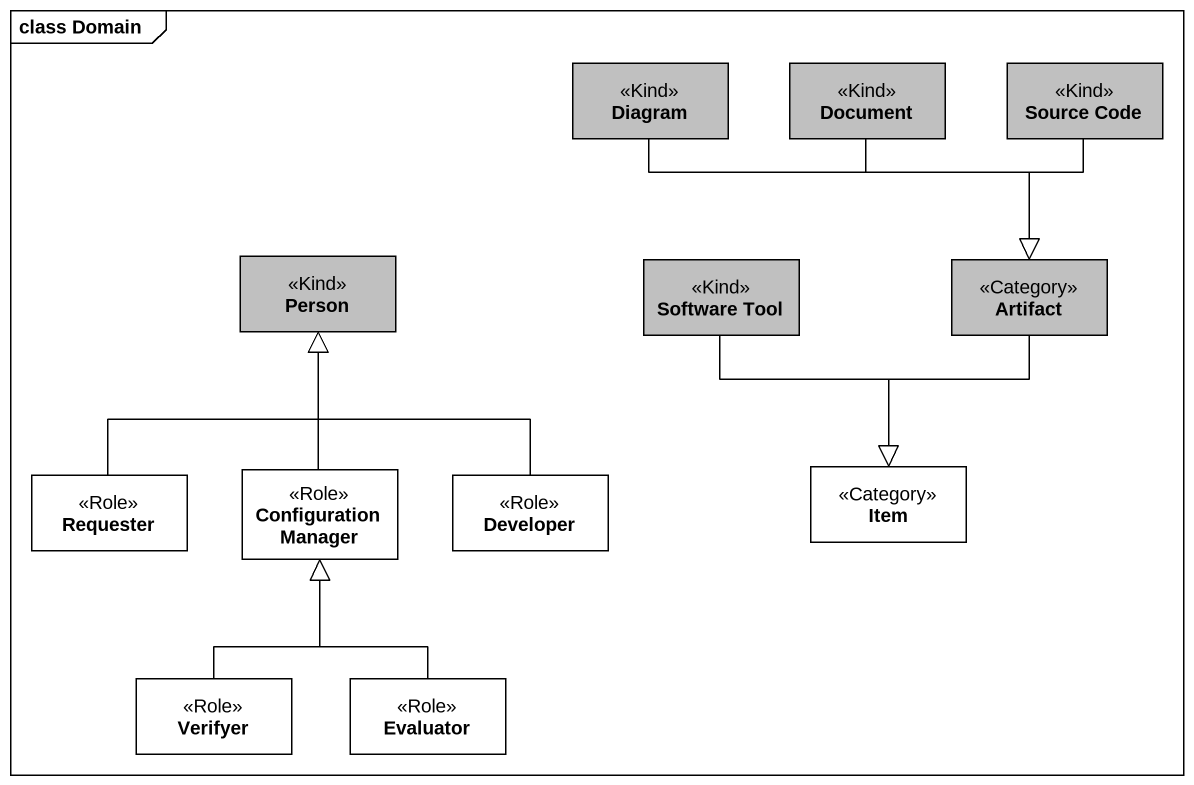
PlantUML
@startuml
mainframe class Domain
hide circle
hide empty members
class Diagram <<Kind>> #C0C0C0
class Document <<Kind>> #C0C0C0
class "Source Code" as Source_Code <<Kind>> #C0C0C0
class "Person" as Person_ <<Kind>> #C0C0C0
class "Software Tool" as Software_Tool <<Kind>> #C0C0C0
class "Artifact" as Artifact_ <<Category>> #C0C0C0
class "Configuration Manager" as Configuration_Manager <<Role>> #FFFFFF
class Item <<Category>> #FFFFFF
class Requester <<Role>> #FFFFFF
class Developer <<Role>> #FFFFFF
class Verifyer <<Role>> #FFFFFF
class Evaluator <<Role>> #FFFFFF
Diagram -right-|> Artifact_
Document --|> Artifact_
Source_Code --|> Artifact_
Software_Tool --|> Item
Artifact_ --|> Item
Configuration_Manager -up-|> Person_
Requester -up-|> Person_
Developer -up-|> Person_
Verifyer -up-|> Configuration_Manager
Evaluator -up-|> Configuration_Manager
@enduml
